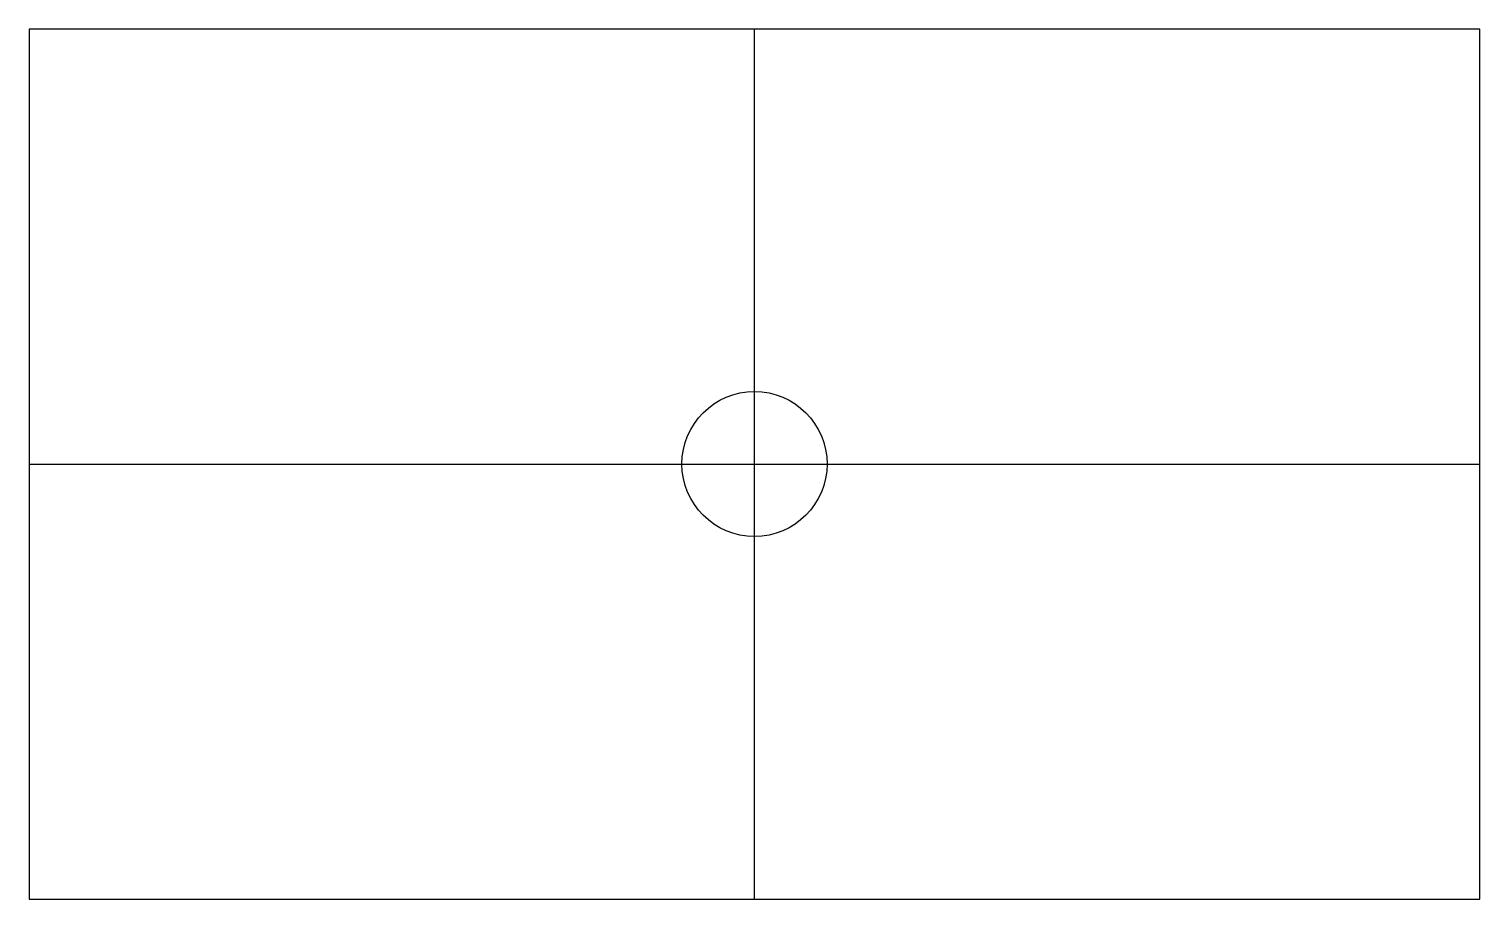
# Model space of a CAD drawing. Extents: x 0 to 100, y 0 to 60.
import ezdxf

# ---------------------------------------------------------------- set-up
doc = ezdxf.new("R2010")
doc.units = 0

msp = doc.modelspace()

# ---------------------------------------------------------------- linework, layer by layer
at = {"layer": 'MODELSKETCH_VISIBLE'}
for p, q in [((50, 0), (50, 60)), ((0, 30), (100, 30))]:
    msp.add_line(p, q, dxfattribs=at)
msp.add_lwpolyline([(0, 0), (100, 0), (100, 60), (0, 60)], close=True, dxfattribs=at)
msp.add_circle((50, 30), 5, dxfattribs=at)

doc.saveas('drawing.dxf')
